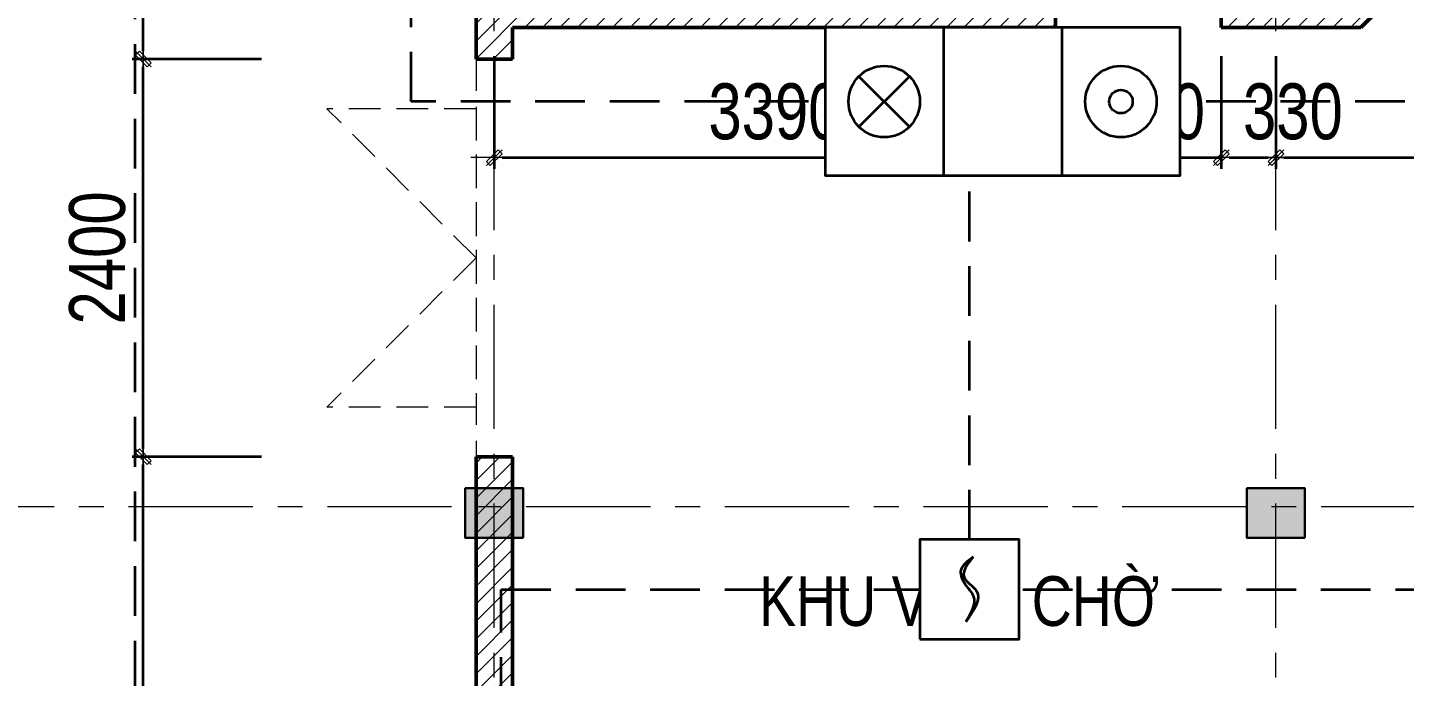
# Model space of a CAD drawing. Header units: millimetres. Extents: x 1109421 to 1726579, y -247837 to 144927.
# Drawn here: x 1470296 to 1478610, y -209746 to -205830 of the extents above; entities that cross this region are included whole.
import ezdxf

# ---------------------------------------------------------------- set-up
doc = ezdxf.new("R2010")
doc.units = ezdxf.units.MM
doc.header["$LTSCALE"] = 600
doc.header["$MEASUREMENT"] = 0
doc.set_wipeout_variables(frame=1)
for name, pattern in [('00_Hidden', [2.4, 1.6, -0.8]), ('CENTER', [2, 1.25, -0.25, 0.25, -0.25]), ('DASHED', [0.75, 0.5, -0.25])]:
    doc.linetypes.add(name, pattern=pattern)
doc.layers.get('0').update_dxf_attribs({"lineweight": 0})
doc.layers.get('Defpoints').update_dxf_attribs({"lineweight": 0})
for name, color, linetype, lineweight in [('cat1', 30, 'Continuous', 50), ('cat2', 22, 'Continuous', 30), ('dim', 144, 'Continuous', 13), ('hatch1', 136, 'Continuous', 9), ('LC Text2', 7, 'Continuous', 25), ('Noi that', 35, 'Continuous', 9), ('PCCC - BAOCHAY - THIETBI', 6, 'Continuous', 35), ('PCCC-BAO CHAY - DAY', 3, 'DASHED', 35), ('PCCC-BAOCHAY-THIETBI', 6, 'Continuous', 35), ('truc', 76, 'CENTER', 9)]:
    doc.layers.add(name, color=color, linetype=linetype, lineweight=lineweight)
doc.styles.add('HOATBIF', font='hoatbif.shx', dxfattribs={"width": 0.8})
doc.styles.add('T2', font='VHARIAL.TTF', dxfattribs={"width": 0.8})
doc.dimstyles.new('1-135', dxfattribs={"dimscale": 135, "dimtxt": 2.5, "dimasz": 0.35, "dimexe": 0.5, "dimexo": 0, "dimgap": 0.8, "dimtad": 1, "dimdec": 0, "dimzin": 0, "dimdsep": 46, "dimtxsty": 'HOATBIF', "dimblk1": 'DOT', "dimblk2": 'DOT', "dimsah": 1, "dimcen": -1, "dimdle": 1, "dimclrd": 256, "dimclre": 256, "dimclrt": 4, "dimadec": 3, "dimazin": 2, "dimtfac": 0.333333, "dimtdec": 0, "dimtix": 1, "dimtmove": 2, "dimatfit": 3, "dimldrblk": 'DOT', "dimfxl": 1, "dimtvp": 0.833333, "dimtolj": 1, "dimtzin": 0, "dimarcsym": 0})

# ---------------------------------------------------------------- blocks, each defined once
blk = doc.blocks.new('DOT')
at = {"layer": 'dim'}
for p, q in [((-3, 0), (3, 0)), ((-1, -1), (1, 1))]:
    blk.add_line(p, q, dxfattribs=at)
blk.add_lwpolyline([(0.5, 1), (-1, -0.5), (-0.5, -1), (1, 0.5)], close=True, dxfattribs=at)
blk = doc.blocks.new('*D2362')
at = {"layer": 'Defpoints', "color": 0, "transparency": 16777216}
for p in [(13915.3, 13045.4), (14629, 13045.4), (14629, 8855.4)]:
    blk.add_point(p, dxfattribs=at)
at = {"layer": 'dim', "lineweight": -2, "transparency": 16777216}
for p, q in [((14629, 13045.4), (13847.8, 13045.4)), ((13915.3, 8902.6), (13915.3, 12998.1)), ((14629, 8855.4), (13847.8, 8855.4))]:
    blk.add_line(p, q, dxfattribs=at)
at = {"layer": 'dim', "lineweight": -2, "transparency": 16777216, "xscale": 47.25, "yscale": 47.25, "zscale": 47.25}
for p, rotation in [((13915.3, 13045.4), 90), ((13915.3, 8855.4), 270)]:
    blk.add_blockref('DOT', p, dxfattribs=dict(at, rotation=rotation))
at = {"layer": 'dim', "color": 4, "transparency": 16777216, "insert": (13638.6, 10950.4), "char_height": 337.5, "attachment_point": 5, "rotation": 90, "style": 'HOATBIF'}
blk.add_mtext('\\A1;4190', dxfattribs=at)
blk = doc.blocks.new('_Dot')
at = {"color": 0, "linetype": 'ByBlock', "lineweight": -2}
blk.add_line((-0.5, 0), (-1, 0), dxfattribs=at)
at = {"color": 0, "linetype": 'ByBlock', "const_width": 0.5}
blk.add_lwpolyline([(-0.25, 0, 1), (0.25, 0, 1)], format="xyb", close=True, dxfattribs=at)
blk = doc.blocks.new('*D2363')
at = {"layer": 'Defpoints', "color": 0, "transparency": 16777216}
for p in [(13915.3, 15445.4), (14629, 15445.4), (14629, 13045.4)]:
    blk.add_point(p, dxfattribs=at)
at = {"layer": 'dim', "lineweight": -2, "transparency": 16777216}
for p, q in [((14629, 15445.4), (13847.8, 15445.4)), ((13915.3, 13092.6), (13915.3, 15398.1)), ((14629, 13045.4), (13847.8, 13045.4))]:
    blk.add_line(p, q, dxfattribs=at)
at = {"layer": 'dim', "lineweight": -2, "transparency": 16777216, "xscale": 47.25, "yscale": 47.25, "zscale": 47.25}
for p, rotation in [((13915.3, 15445.4), 90), ((13915.3, 13045.4), 270)]:
    blk.add_blockref('DOT', p, dxfattribs=dict(at, rotation=rotation))
at = {"layer": 'dim', "color": 4, "transparency": 16777216, "insert": (13638.6, 14245.4), "char_height": 337.5, "attachment_point": 5, "rotation": 90, "style": 'HOATBIF'}
blk.add_mtext('\\A1;2400', dxfattribs=at)
blk = doc.blocks.new('*D2364')
at = {"layer": 'Defpoints', "color": 0, "transparency": 16777216}
for p in [(13915.3, 20635.4), (14629, 20635.4), (14629, 15445.4)]:
    blk.add_point(p, dxfattribs=at)
at = {"layer": 'dim', "lineweight": -2, "transparency": 16777216}
for p, q in [((14629, 20635.4), (13847.8, 20635.4)), ((13915.3, 15492.6), (13915.3, 20588.1)), ((14629, 15445.4), (13847.8, 15445.4))]:
    blk.add_line(p, q, dxfattribs=at)
at = {"layer": 'dim', "lineweight": -2, "transparency": 16777216, "xscale": 47.25, "yscale": 47.25, "zscale": 47.25}
for p, rotation in [((13915.3, 20635.4), 90), ((13915.3, 15445.4), 270)]:
    blk.add_blockref('DOT', p, dxfattribs=dict(at, rotation=rotation))
at = {"layer": 'dim', "color": 4, "transparency": 16777216, "insert": (13638.6, 18040.4), "char_height": 337.5, "attachment_point": 5, "rotation": 90, "style": 'HOATBIF'}
blk.add_mtext('\\A1;5190', dxfattribs=at)
blk = doc.blocks.new('*D2365')
at = {"layer": 'Defpoints', "color": 0, "transparency": 16777216}
for p in [(16034.5, 15463), (19424.5, 15463), (19424.5, 14850.7)]:
    blk.add_point(p, dxfattribs=at)
at = {"layer": 'dim', "lineweight": -2, "transparency": 16777216}
for p, q in [((16034.5, 15463), (16034.5, 14783.2)), ((19424.5, 15463), (19424.5, 14783.2)), ((16081.7, 14850.7), (19377.2, 14850.7))]:
    blk.add_line(p, q, dxfattribs=at)
at = {"layer": 'dim', "lineweight": -2, "transparency": 16777216, "xscale": 47.25, "yscale": 47.25, "zscale": 47.25, "rotation": 180}
blk.add_blockref('DOT', (16034.5, 14850.7), dxfattribs=at)
at = {"layer": 'dim', "lineweight": -2, "transparency": 16777216, "xscale": 47.25, "yscale": 47.25, "zscale": 47.25}
blk.add_blockref('DOT', (19424.5, 14850.7), dxfattribs=at)
at = {"layer": 'dim', "color": 4, "transparency": 16777216, "insert": (17729.5, 15127.5), "char_height": 337.5, "attachment_point": 5, "style": 'HOATBIF'}
blk.add_mtext('\\A1;3390', dxfattribs=at)
blk = doc.blocks.new('*D2366')
at = {"layer": 'Defpoints', "color": 0, "transparency": 16777216}
for p in [(19424.5, 15463), (20424.5, 15463), (20424.5, 14850.7)]:
    blk.add_point(p, dxfattribs=at)
at = {"layer": 'dim', "lineweight": -2, "transparency": 16777216}
for p, q in [((19424.5, 15463), (19424.5, 14783.2)), ((20424.5, 15463), (20424.5, 14783.2)), ((19377.2, 14850.7), (19330, 14850.7)), ((19424.5, 14850.7), (20424.5, 14850.7)), ((20471.7, 14850.7), (20519, 14850.7))]:
    blk.add_line(p, q, dxfattribs=at)
at = {"layer": 'dim', "lineweight": -2, "transparency": 16777216, "xscale": 47.25, "yscale": 47.25, "zscale": 47.25}
blk.add_blockref('DOT', (19424.5, 14850.7), dxfattribs=at)
at = {"layer": 'dim', "lineweight": -2, "transparency": 16777216, "xscale": 47.25, "yscale": 47.25, "zscale": 47.25, "rotation": 180}
blk.add_blockref('DOT', (20424.5, 14850.7), dxfattribs=at)
at = {"layer": 'dim', "color": 4, "transparency": 16777216, "insert": (19924.5, 15127.5), "char_height": 337.5, "attachment_point": 5, "style": 'HOATBIF'}
blk.add_mtext('\\A1;1000', dxfattribs=at)
blk = doc.blocks.new('*D2367')
at = {"layer": 'Defpoints', "color": 0, "transparency": 16777216}
for p in [(20424.5, 15463), (20754.5, 15463), (20754.5, 14850.7)]:
    blk.add_point(p, dxfattribs=at)
at = {"layer": 'dim', "lineweight": -2, "transparency": 16777216}
for p, q in [((20424.5, 15463), (20424.5, 14783.2)), ((20754.5, 15463), (20754.5, 14783.2)), ((20471.7, 14850.7), (20707.2, 14850.7))]:
    blk.add_line(p, q, dxfattribs=at)
at = {"layer": 'dim', "lineweight": -2, "transparency": 16777216, "xscale": 47.25, "yscale": 47.25, "zscale": 47.25, "rotation": 180}
blk.add_blockref('DOT', (20424.5, 14850.7), dxfattribs=at)
at = {"layer": 'dim', "lineweight": -2, "transparency": 16777216, "xscale": 47.25, "yscale": 47.25, "zscale": 47.25}
blk.add_blockref('DOT', (20754.5, 14850.7), dxfattribs=at)
at = {"layer": 'dim', "color": 4, "transparency": 16777216, "insert": (20857, 15127.5), "char_height": 337.5, "attachment_point": 5, "style": 'HOATBIF'}
blk.add_mtext('\\A1;330', dxfattribs=at)
blk = doc.blocks.new('*D2368')
at = {"layer": 'Defpoints', "color": 0, "transparency": 16777216}
for p in [(20754.5, 15463), (23434.5, 15463), (23434.5, 14850.7)]:
    blk.add_point(p, dxfattribs=at)
at = {"layer": 'dim', "lineweight": -2, "transparency": 16777216}
for p, q in [((20754.5, 15463), (20754.5, 14783.2)), ((23434.5, 15463), (23434.5, 14783.2)), ((20801.7, 14850.7), (23387.2, 14850.7))]:
    blk.add_line(p, q, dxfattribs=at)
at = {"layer": 'dim', "lineweight": -2, "transparency": 16777216, "xscale": 47.25, "yscale": 47.25, "zscale": 47.25, "rotation": 180}
blk.add_blockref('DOT', (20754.5, 14850.7), dxfattribs=at)
at = {"layer": 'dim', "lineweight": -2, "transparency": 16777216, "xscale": 47.25, "yscale": 47.25, "zscale": 47.25}
blk.add_blockref('DOT', (23434.5, 14850.7), dxfattribs=at)
at = {"layer": 'dim', "color": 4, "transparency": 16777216, "insert": (22094.5, 15127.5), "char_height": 337.5, "attachment_point": 5, "style": 'HOATBIF'}
blk.add_mtext('\\A1;2680', dxfattribs=at)
blk = doc.blocks.new('COT BT')
at = {"layer": 'cat2', "ltscale": 2}
h = blk.add_hatch(color=256, dxfattribs=at)
h.dxf.hatch_style = 1
h.paths.add_polyline_path([(240, 190), (-110, 190), (-110, -110), (240, -110)])
blk.add_lwpolyline([(-110, 190), (240, 190), (240, -110), (-110, -110)], close=True, dxfattribs=at)
blk = doc.blocks.new('DAU BAO KHOI')
blk.add_wipeout([(-2, 2), (-2, -2), (2, -2), (2, 2)])
at = {"layer": 'PCCC - BAOCHAY - THIETBI'}
blk.add_lwpolyline([(-2, -2), (2, -2), (2, 2), (-2, 2)], close=True, dxfattribs=at)
for points in [[(0.152, 1.305), (-0.357, 0.733), (-0.18, 0.209), (0.162, -0.292), (-0.152, -1.305)], [(0.152, 1.305), (-0.222, 0.489), (0.268, -0.047), (-0.152, -1.305)]]:
    blk.add_spline(points, degree=3, dxfattribs=at)
blk = doc.blocks.new('TO HOP')
blk.add_wipeout([(0, 3.333), (0, 0), (8, 0), (8, 3.333)])
at = {"layer": 'PCCC - BAOCHAY - THIETBI'}
for p, q in [((2.667, 3.333), (2.667, 0)), ((5.333, 3.333), (5.333, 0)), ((0.765, 2.235), (1.902, 1.098)), ((0.765, 1.098), (1.902, 2.235))]:
    blk.add_line(p, q, dxfattribs=at)
blk.add_lwpolyline([(0, 3.333), (0, 0), (8, 0), (8, 3.333)], close=True, dxfattribs=at)
for centre, radius in [((1.333, 1.667), 0.804), ((6.667, 1.667), 0.804), ((6.667, 1.667), 0.264)]:
    blk.add_circle(centre, radius, dxfattribs=at)
blk = doc.blocks.new('A$C08333679')
at = {"layer": 'hatch1'}
h = blk.add_hatch(dxfattribs=at)
h.set_pattern_fill('ANSI31', color=256, scale=600)
h.set_pattern_definition([(45, (-2017569.24, 46159.94), (-53.0330086, 53.0330086), [])])
h.paths.add_polyline_path([(45944.5, 20855.4), (3924.5, 20855.4), (3924.5, 15345.4), (4144.5, 15345.4), (4144.5, 20635.4), (6384.5, 20635.4), (6384.5, 14845.4), (6604.5, 14845.4), (6604.5, 20635.4), (15924.5, 20635.4), (15924.5, 15445.4), (16144.5, 15445.4), (16144.5, 15635.4), (19424.5, 15635.4), (19424.5, 15745.4), (16144.5, 15745.4), (16144.5, 20635.4), (20644.5, 20635.4), (20644.5, 15745.4), (20424.5, 15745.4), (20424.5, 15635.4), (21266.3, 15635.4), (21486.3, 15855.4), (20864.5, 15855.4), (20864.5, 20635.4), (23324.5, 20635.4), (23324.5, 15855.4), (22646.3, 15855.4), (22866.3, 15635.4), (25754.5, 15635.4), (25754.5, 15745.4), (23544.5, 15745.4), (23544.5, 20635.4), (28524.5, 20635.4), (28524.5, 15745.4), (28744.5, 15745.4), (28744.5, 20635.4), (31569.5, 20635.4), (31569.5, 17635.4), (30469.5, 17635.4), (30469.5, 16755.4), (30579.5, 16755.4), (30579.5, 17525.4), (32579.5, 17525.4), (32579.5, 16755.4), (32689.5, 16755.4), (32689.5, 17635.4), (31789.5, 17635.4), (31789.5, 20635.4), (34524.5, 20635.4), (34524.5, 15745.4), (32689.5, 15745.4), (32689.5, 15855.4), (32579.5, 15855.4), (32579.5, 15635.4), (35069.5, 15635.4), (35069.5, 15855.4), (34744.5, 15855.4), (34744.5, 20635.4), (37579.5, 20635.4), (37579.5, 15855.4), (37469.5, 15855.4), (37469.5, 15635.4), (37579.5, 15635.4), (37949.5, 15635.4), (37949.5, 15855.4), (37689.5, 15855.4), (37689.5, 20635.4), (40579.5, 20635.4), (40579.5, 15855.4), (40349.5, 15855.4), (40349.5, 15635.4), (41014.5, 15635.4), (41014.5, 15855.4), (40689.5, 15855.4), (40689.5, 20635.4), (45724.5, 20635.4), (45724.5, 15855.4), (43414.5, 15855.4), (43414.5, 15635.4), (43524.5, 15635.4), (43524.5, 14895.4), (43744.5, 14895.4), (43744.5, 15635.4), (45724.5, 15635.4), (45724.5, 8855.4), (44744.5, 8855.4), (44744.5, 8195.4), (45944.5, 8195.4), (45944.5, 8855.4)])
h.paths.add_polyline_path([(44964.5, 8635.4), (45724.5, 8635.4), (45724.5, 8415.4), (44964.5, 8415.4)], flags=16)
h.paths.add_polyline_path([(30579.5, 15855.4), (30469.5, 15855.4), (30469.5, 15745.4), (27054.5, 15745.4), (27054.5, 15635.4), (30579.5, 15635.4)], flags=17)
h.paths.add_polyline_path([(36569.5, 15855.4), (36269.5, 15855.4), (36269.5, 15635.4), (36569.5, 15635.4)], flags=17)
h.paths.add_polyline_path([(39449.5, 15855.4), (39149.5, 15855.4), (39149.5, 15635.4), (39449.5, 15635.4)], flags=17)
h.paths.add_polyline_path([(42514.5, 15855.4), (42214.5, 15855.4), (42214.5, 15635.4), (42514.5, 15635.4)], flags=17)
h.paths.add_polyline_path([(43744.5, 13995.4), (43524.5, 13995.4), (43524.5, 12855.4), (41809.5, 12855.4), (41809.5, 12635.4), (45724.5, 12635.4), (45724.5, 12855.4), (43744.5, 12855.4)], flags=17)
h.paths.add_polyline_path([(41659.5, 8855.4), (40634.5, 8855.4), (40634.5, 12635.4), (40809.5, 12635.4), (40809.5, 12855.4), (40354.5, 12855.4), (40354.5, 12635.4), (40524.5, 12635.4), (40524.5, 8855.4), (40059.5, 8855.4), (40059.5, 8635.4), (40459.5, 8635.4), (40459.5, 8195.4), (41659.5, 8195.4)])
h.paths.add_polyline_path([(40674, 8635.4), (41434, 8635.4), (41434, 8415.4), (40674, 8415.4)], flags=16)
h.paths.add_polyline_path([(37954.5, 12855.4), (37469.5, 12855.4), (37469.5, 12635.4), (37579.5, 12635.4), (37579.5, 8855.4), (37689.5, 8855.4), (37689.5, 12635.4), (37954.5, 12635.4)], flags=17)
h.paths.add_polyline_path([(35069.5, 12855.4), (34359.5, 12855.4), (34359.5, 12635.4), (34579.5, 12635.4), (34579.5, 8855.4), (34689.5, 8855.4), (34689.5, 12635.4), (35069.5, 12635.4)], flags=17)
h.paths.add_polyline_path([(36569.5, 12855.4), (36269.5, 12855.4), (36269.5, 12635.4), (36569.5, 12635.4)], flags=17)
h.paths.add_polyline_path([(39454.5, 12855.4), (39154.5, 12855.4), (39154.5, 12635.4), (39454.5, 12635.4)], flags=17)
h.paths.add_polyline_path([(35474.5, 8855.4), (35074.5, 8855.4), (34194.5, 8855.4), (33794.5, 8855.4), (33794.5, 8635.4), (34194.5, 8635.4), (34194.5, 8415.4), (35074.5, 8415.4), (35074.5, 8635.4), (35474.5, 8635.4)], flags=17)
h.paths.add_polyline_path([(33059.5, 12855.4), (28239.5, 12855.4), (28239.5, 12635.4), (33059.5, 12635.4)], flags=17)
h.paths.add_polyline_path([(26939.5, 12855.4), (26034.5, 12855.4), (26034.5, 8855.4), (26144.5, 8855.4), (26144.5, 12635.4), (26939.5, 12635.4)], flags=17)
h.paths.add_polyline_path([(29074.5, 8635.4), (29474.5, 8635.4), (29474.5, 8855.4), (29074.5, 8855.4), (28194.5, 8855.4), (28194.5, 8635.4), (28194.5, 8415.4), (29074.5, 8415.4)], flags=17)
h.paths.add_polyline_path([(23874.5, 8855.4), (22994.5, 8855.4), (22994.5, 8635.4), (22994.5, 8415.4), (23874.5, 8415.4)], flags=17)
h.paths.add_polyline_path([(21194.5, 8855.4), (20314.5, 8855.4), (19914.5, 8855.4), (19914.5, 8635.4), (20314.5, 8635.4), (20314.5, 8415.4), (21194.5, 8415.4), (21194.5, 8635.4)], flags=17)
h.paths.add_polyline_path([(16474.5, 8635.4), (16874.5, 8635.4), (16874.5, 8855.4), (16474.5, 8855.4), (16144.5, 8855.4), (16144.5, 13045.4), (15924.5, 13045.4), (15924.5, 8855.4), (15594.5, 8855.4), (15194.5, 8855.4), (15194.5, 8635.4), (15594.5, 8635.4), (15594.5, 8415.4), (16474.5, 8415.4)], flags=17)
h.paths.add_polyline_path([(10874.5, 8855.4), (10474.5, 8855.4), (9594.5, 8855.4), (9194.5, 8855.4), (9194.5, 8635.4), (9594.5, 8635.4), (9594.5, 8415.4), (10474.5, 8415.4), (10474.5, 8635.4), (10874.5, 8635.4)], flags=17)
h.paths.add_polyline_path([(5204.5, 8855.4), (4804.5, 8855.4), (4144.5, 8855.4), (4144.5, 13145.4), (3924.5, 13145.4), (3924.5, 8635.4), (3924.5, 8415.4), (4804.5, 8415.4), (4804.5, 8635.4), (5204.5, 8635.4)], flags=17)
h.paths.add_polyline_path([(6604.5, 13545.4), (6384.5, 13545.4), (6384.5, 8855.4), (6604.5, 8855.4)], flags=17)
at = {"layer": 'cat1'}
for p, q in [((15924.5, 15445.4), (15924.5, 20635.4)), ((21266.3, 15635.4), (21486.3, 15855.4)), ((19424.5, 15745.4), (19424.5, 15635.4)), ((20424.5, 15745.4), (20424.5, 15635.4)), ((16144.5, 15445.4), (16144.5, 15635.4)), ((19424.5, 15635.4), (16144.5, 15635.4)), ((21266.3, 15635.4), (20424.5, 15635.4)), ((15924.5, 15445.4), (16144.5, 15445.4)), ((15924.5, 13045.4), (16144.5, 13045.4)), ((15924.5, 13045.4), (15924.5, 8855.4)), ((15924.5, 13045.4), (16144.5, 13045.4)), ((16144.5, 13045.4), (16144.5, 8855.4))]:
    blk.add_line(p, q, dxfattribs=at)
at = {"layer": 'Noi that', "linetype": '00_Hidden', "ltscale": 0.2}
for p, q in [((15924.5, 15445.4), (15924.5, 13045.4)), ((15924.5, 15145.4), (15024.5, 15145.4)), ((15924.5, 14245.4), (15024.5, 15145.4)), ((15924.5, 15145.4), (15924.5, 13345.4)), ((15924.5, 14245.4), (15024.5, 13345.4)), ((15924.5, 13345.4), (15024.5, 13345.4))]:
    blk.add_line(p, q, dxfattribs=at)
at = {"layer": 'truc'}
for p, q in [((16034.5, 3613.1), (16034.5, 23833.5)), ((20754.5, 3613.1), (20754.5, 23833.5)), ((1827.1, 12745.4), (48797.8, 12745.4))]:
    blk.add_line(p, q, dxfattribs=at)
at = {"layer": 'cat1', "rotation": 180}
for p in [(16099.5, 12745.4), (20819.5, 12745.4)]:
    blk.add_blockref('COT BT', p, dxfattribs=at)
at = {"layer": 'LC Text2', "style": 'T2', "width": 0.8}
blk.add_text('khu vùc chê', height=300, dxfattribs=at).set_placement((17633.5, 12024.7))
at = {"layer": 'dim'}
for base, p1, p2, picture, middle in [((13915.3, 20635.4), (14629, 15445.4), (14629, 20635.4), '*D2364', (13638.6, 18040.4)), ((13915.3, 15445.4), (14629, 13045.4), (14629, 15445.4), '*D2363', (13638.6, 14245.4)), ((13915.3, 13045.4), (14629, 8855.4), (14629, 13045.4), '*D2362', (13638.6, 10950.4))]:
    dim = blk.add_linear_dim(base=base, p1=p1, p2=p2, angle=90, dimstyle='1-135', dxfattribs=at)
    dim.commit()
    dim.dimension.update_dxf_attribs({"geometry": picture, "text_midpoint": middle})
for base, p1, p2, picture, middle in [((19424.5, 14850.7), (16034.5, 15463), (19424.5, 15463), '*D2365', (17729.5, 15127.5)), ((20424.5, 14850.7), (19424.5, 15463), (20424.5, 15463), '*D2366', (19924.5, 15127.5)), ((23434.5, 14850.7), (20754.5, 15463), (23434.5, 15463), '*D2368', (22094.5, 15127.5))]:
    dim = blk.add_linear_dim(base=base, p1=p1, p2=p2, dimstyle='1-135', dxfattribs=at)
    dim.commit()
    dim.dimension.update_dxf_attribs({"geometry": picture, "text_midpoint": middle})
dim = blk.add_linear_dim(base=(20754.5, 14850.7), p1=(20424.5, 15463), p2=(20754.5, 15463), dimstyle='1-135', dxfattribs=at)
dim.commit()
dim.dimension.update_dxf_attribs({"geometry": '*D2367', "text_midpoint": (20857, 15127.5), "dimtype": 160})

msp = doc.modelspace()

# ---------------------------------------------------------------- linework, layer by layer
at = {"layer": 'PCCC-BAO CHAY - DAY'}
for points in [[(1490761.6, -206277), (1472611.7, -206277), (1472611.7, -201139.1), (1462423.7, -201139.1)], [(1471243.7, -210830.3), (1473155.7, -210830.3), (1473155.7, -209220.3), (1484212.3, -209220.3), (1484212.3, -210720.3), (1497523.3, -210720.3), (1497523.3, -208422.6), (1501813.7, -208422.6), (1501813.7, -203220.3), (1484013.7, -203220.3)], [(1470943.7, -204130.3), (1470943.7, -210530.3)], [(1475983.7, -208920.3), (1475983.7, -206723.7)]]:
    msp.add_lwpolyline(points, dxfattribs=at)

# ---------------------------------------------------------------- next in the draw order: block references
msp.add_blockref('A$C08333679', (1457079.2, -221465.7), dxfattribs=at)

# ---------------------------------------------------------------- next in the draw order: block references
at = {"layer": 'PCCC-BAOCHAY-THIETBI'}
for name, p, xscale, yscale, zscale in [('TO HOP', (1475111, -206723.7), 268.0147058824077, 268.0147058824077, 268.0147058824077), ('DAU BAO KHOI', (1475983.7, -209220.3), 150, 150, 150)]:
    msp.add_blockref(name, p, dxfattribs=dict(at, xscale=xscale, yscale=yscale, zscale=zscale))

doc.saveas('drawing.dxf')
